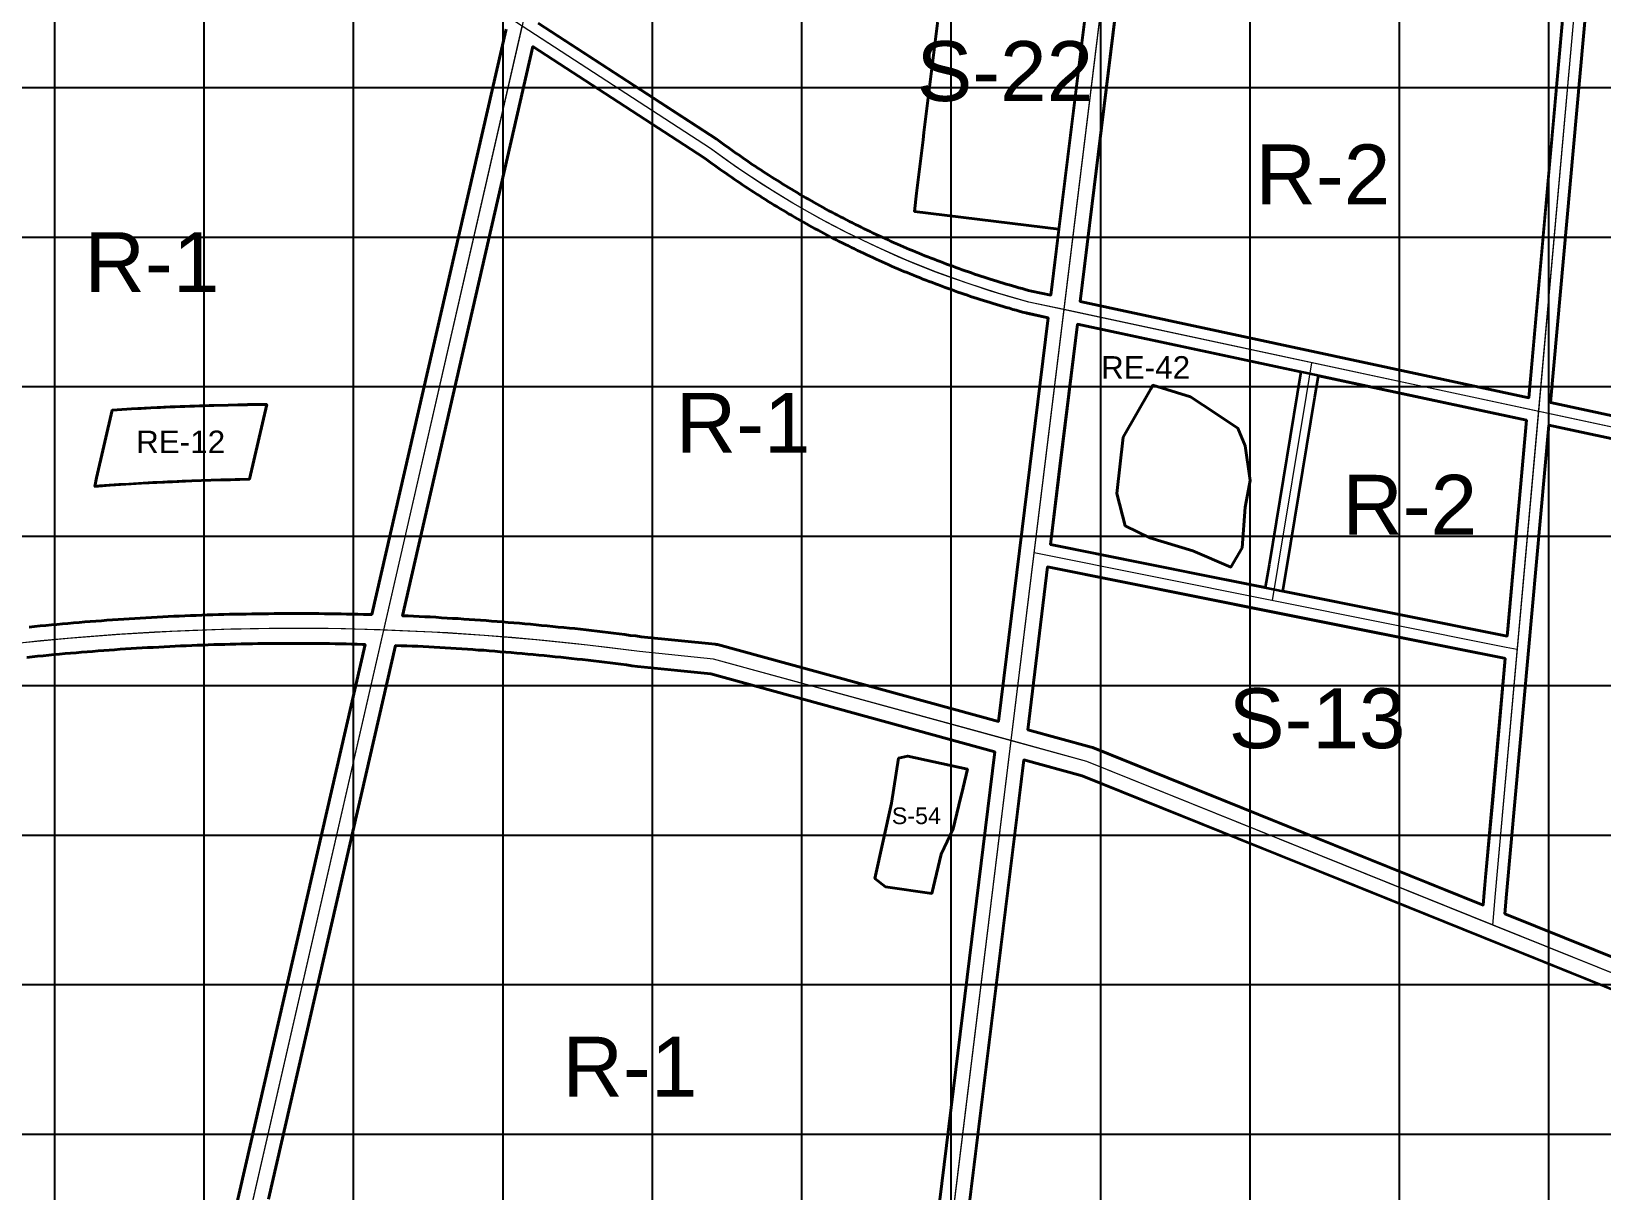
# Model space of a CAD drawing. Header units: millimetres. Extents: x 464536 to 476893, y 870501 to 881610.
# Drawn here: x 467784 to 468835, y 879362 to 880138 of the extents above; entities that cross this region are included whole.
import ezdxf
from ezdxf.enums import TextEntityAlignment as Align

# ---------------------------------------------------------------- set-up
doc = ezdxf.new("R2010")
doc.units = ezdxf.units.MM
for name, color, linetype, lineweight in [('Center_1', 7, 'Continuous', 5), ('Land Use Code', 7, 'Continuous', 35), ('Mixed use', 30, 'Continuous', 35), ('Proposed Road Net work', 7, 'Continuous', 35), ('Recreational _ Environmental', 84, 'Continuous', 35), ('Residence', 50, 'Continuous', 35), ('Services', 170, 'Continuous', 35)]:
    doc.layers.add(name, color=color, linetype=linetype, lineweight=lineweight)
doc.layers.add('Grid1', color=7, linetype='Continuous')
doc.styles.add('Arial', font='arial.ttf')

msp = doc.modelspace()

# ---------------------------------------------------------------- linework, layer by layer
at = {"layer": 'Center_1'}
for points in [[(467878.7, 878637.3), (467878.1, 878640.9), (467874.3, 878668.4), (467870.9, 878695.9), (467867.9, 878723.5), (467865.5, 878751.6), (467863.5, 878779.7), (467862, 878807.9), (467860.8, 878843), (467860.4, 878878.2), (467860.8, 878913.3), (467861.9, 878948.4), (467863.8, 878983.4), (467866.5, 879018.5), (467870, 879053.4), (467874.2, 879088.3), (467879.2, 879123), (468123.2, 880186.3), (468299.5, 880971.3), (468382.5, 881287.1), (468396.6, 881340.5)], [(468151.4, 877312.7), (468278, 878344), (468282.1, 878377), (468282.2, 878378.2), (468587.1, 880859.8), (468634.7, 881247.7), (468643.1, 881315.6)], [(468762.3, 879539.8), (468764.2, 879561), (468916.1, 881256.3), (468917.7, 881287.9)], [(469346.1, 879762.3), (469041.1, 879829.9), (468995.4, 879840), (468451.9, 879956.6), (468431.1, 879962.5), (468410.5, 879969.2), (468390.1, 879976.5), (468370.1, 879984.5), (468350.3, 879993.3), (468330.8, 880002.7), (468311.6, 880012.7), (468292.8, 880023.4), (468274.4, 880034.8), (468256.4, 880046.7), (468238.8, 880059.3), (467665.7, 880431.5), (467125.5, 880838.9), (466645, 881201.3)], [(468641, 879916), (468637.4, 879894), (468618.6, 879779.9), (468614.8, 879757)], [(468778.8, 879724.1), (468771.4, 879725.6), (468455.5, 879788.9)], [(469303.6, 879396.2), (469000, 879455.2), (468867.4, 879497.5), (468490.8, 879649.2), (468240.9, 879717.8), (468191.2, 879722.8), (468156.6, 879727.1), (468122, 879730.7), (468087.3, 879733.6), (468052.5, 879735.8), (468017.7, 879737.3), (467982.9, 879738.1), (467948, 879738.2), (467913.2, 879737.6), (467878.4, 879736.3), (467843.6, 879734.3), (467808.9, 879731.6), (467774.2, 879728.2)]]:
    msp.add_lwpolyline(points, dxfattribs=at)
for points in [[(468475.5, 879951.5, 0), (468518.6, 880302.1, 0)], [(468793.1, 879883.4, 0), (468822.9, 880216.1, 0)], [(468020.1, 879737.2, 0), (468112.8, 880141.1, 0)], [(468475.5, 879951.5, 0), (468451.9, 879956.6, 0), (468439.1, 879960.1, 0), (468426.5, 879963.9, 0), (468413.9, 879968, 0), (468401.4, 879972.3, 0), (468389, 879976.9, 0), (468376.7, 879981.8, 0), (468364.5, 879986.9, 0), (468352.4, 879992.3, 0), (468340.5, 879997.9, 0), (468328.6, 880003.7, 0), (468316.9, 880009.8, 0), (468305.3, 880016.2, 0), (468293.9, 880022.8, 0), (468282.5, 880029.6, 0), (468271.4, 880036.7, 0), (468260.4, 880044, 0), (468249.5, 880051.5, 0), (468238.8, 880059.3, 0), (468112.8, 880141.1, 0)], [(468440.1, 879663.2, 0), (468475.5, 879951.5, 0)], [(468793.1, 879883.4, 0), (468475.5, 879951.5, 0)], [(468762.3, 879539.8, 0), (468764.2, 879561, 0), (468793.1, 879883.4, 0)], [(469043.4, 879829.4, 0), (469041.1, 879829.9, 0), (468995.4, 879840, 0), (468793.1, 879883.4, 0)], [(468020.1, 879737.2, 0), (467994.6, 879737.9, 0), (467969, 879738.2, 0), (467943.4, 879738.2, 0), (467917.9, 879737.7, 0), (467892.3, 879736.9, 0), (467866.8, 879735.7, 0), (467841.3, 879734.1, 0), (467815.8, 879732.2, 0), (467790.4, 879729.9, 0), (467765, 879727.1, 0), (467739.6, 879724.1, 0), (467706.6, 879724.4, 0), (467673.6, 879725.2, 0), (467640.7, 879726.3, 0), (467624, 879727.1, 0), (467607.3, 879728.2, 0), (467590.7, 879729.8, 0), (467574.1, 879731.7, 0), (467557.6, 879734, 0), (467541.1, 879736.7, 0), (467524.7, 879739.8, 0), (467508.3, 879743.2, 0)], [(467932, 879353.2, 0), (468020.1, 879737.2, 0)], [(468440.1, 879663.2, 0), (468240.9, 879717.8, 0), (468191.2, 879722.8, 0), (468169.9, 879725.5, 0), (468148.6, 879728, 0), (468127.2, 879730.2, 0), (468105.8, 879732.1, 0), (468084.4, 879733.8, 0), (468063, 879735.2, 0), (468041.6, 879736.3, 0), (468020.1, 879737.2, 0)], [(468371.3, 879103.5, 0), (468440.1, 879663.2, 0)], [(468762.3, 879539.8, 0), (468490.8, 879649.2, 0), (468440.1, 879663.2, 0)], [(468999.4, 879455.4, 0), (468867.4, 879497.5, 0), (468762.3, 879539.8, 0)]]:
    msp.add_polyline3d(points, dxfattribs=at)
at = {"layer": 'Grid1'}
for p, q in [((467800, 870600), (467800, 881600)), ((467900, 870600), (467900, 881600)), ((468000, 870600), (468000, 881600)), ((468100, 870600), (468100, 881600)), ((468200, 870600), (468200, 881600)), ((468300, 870600), (468300, 881600)), ((468400, 870600), (468400, 881600)), ((468500, 870600), (468500, 881600)), ((468600, 870600), (468600, 881600)), ((468700, 870600), (468700, 881600)), ((468700, 870600), (468700, 881600)), ((468800, 870600), (468800, 881600)), ((464700, 880100), (472600, 880100)), ((464700, 880000), (472600, 880000)), ((464700, 879900), (472600, 879900)), ((464700, 879800), (472600, 879800)), ((464700, 879700), (472600, 879700)), ((464700, 879600), (472600, 879600)), ((464700, 879500), (472600, 879500)), ((464700, 879400), (472600, 879400))]:
    msp.add_line(p, q, dxfattribs=at)
at = {"layer": 'Mixed use'}
msp.add_lwpolyline([(468772.5, 879737.6), (468772.1, 879733.1), (468621.9, 879763.2), (468624.5, 879778.9), (468643.3, 879893), (468645.7, 879907.3), (468785, 879877.5)], close=True, dxfattribs=at)
msp.add_lwpolyline([(468397.5, 879234.2), (468444.3, 879615.4), (468448.6, 879650.4), (468487.6, 879639.7), (468565.8, 879608.3), (468670.2, 879566.2), (468863.7, 879488.2), (468864, 879488.1), (468864.4, 879487.9), (468904.2, 879475.2), (468914.5, 879472), (468905.6, 879404), (468901, 879369.2), (468898.7, 879351.6)], dxfattribs=at)
for points in [[(468533.3, 880289.4, 0), (468814.8, 880210.5, 0), (468807.2, 880125.4, 0), (468798.6, 880028.7, 0), (468786.4, 879892.5, 0), (468486.2, 879956.9, 0), (468506.4, 880120.9, 0), (468520.9, 880238.7, 0), (468527.3, 880291.3, 0), (468527.4, 880291.2, 0), (468528.9, 880290.8, 0), (468530.4, 880290.3, 0), (468531.8, 880289.9, 0), (468533.3, 880289.4, 0), (468533.3, 880289.4, 0)], [(469050.1, 880129.4, 0), (469015.1, 879843.3, 0), (469005.1, 879845.5, 0), (468997, 879847.3, 0), (468801.1, 879889.3, 0), (468829.5, 880206.4, 0), (469002.1, 880158, 0), (469005.7, 880157, 0), (469009.2, 880156, 0), (469010.6, 880155.7, 0), (469010.6, 880155.7, 0), (469051.9, 880144.1, 0), (469051.3, 880138.7, 0)], [(468978.3, 879540.1, 0), (468976, 879520.2, 0), (468922.1, 879529.2, 0), (468917.2, 879492.1, 0), (468911.7, 879493.9, 0), (468870.8, 879506.9, 0), (468770.5, 879547.3, 0), (468771.6, 879560.4, 0), (468786.3, 879723.5, 0), (468799.8, 879874.3, 0), (468993.8, 879832.7, 0), (469003.3, 879830.6, 0), (469013.3, 879828.4, 0), (468986.2, 879607.2, 0), (468981.4, 879566.3, 0)]]:
    msp.add_polyline3d(points, close=True, dxfattribs=at)
at = {"layer": 'Proposed Road Net work'}
for points in [[(468123.5, 880143.1, 0), (468243.1, 880065.5, 0), (468245, 880064, 0), (468246.8, 880062.7, 0), (468248.6, 880061.4, 0), (468250.4, 880060.1, 0), (468252.2, 880058.8, 0), (468254, 880057.5, 0), (468255.8, 880056.2, 0), (468257.7, 880055, 0), (468259.5, 880053.7, 0), (468261.3, 880052.4, 0), (468263.1, 880051.2, 0), (468265, 880049.9, 0), (468266.8, 880048.7, 0), (468268.7, 880047.5, 0), (468270.5, 880046.2, 0), (468272.4, 880045, 0), (468274.2, 880043.8, 0), (468276.1, 880042.6, 0), (468277.9, 880041.4, 0), (468279.8, 880040.2, 0), (468281.7, 880039, 0), (468283.6, 880037.8, 0), (468285.4, 880036.7, 0), (468287.3, 880035.5, 0), (468289.2, 880034.3, 0), (468291.1, 880033.2, 0), (468293, 880032, 0), (468294.9, 880030.9, 0), (468296.8, 880029.8, 0), (468298.7, 880028.6, 0), (468300.6, 880027.5, 0), (468302.6, 880026.4, 0), (468304.5, 880025.3, 0), (468306.4, 880024.2, 0), (468308.3, 880023.1, 0), (468310.3, 880022, 0), (468312.2, 880020.9, 0), (468314.2, 880019.9, 0), (468316.1, 880018.8, 0), (468318.1, 880017.7, 0), (468320, 880016.7, 0), (468322, 880015.7, 0), (468323.9, 880014.6, 0), (468325.9, 880013.6, 0), (468327.9, 880012.6, 0), (468329.8, 880011.5, 0), (468331.8, 880010.5, 0), (468333.8, 880009.5, 0), (468335.8, 880008.5, 0), (468337.8, 880007.6, 0), (468339.7, 880006.6, 0), (468341.7, 880005.6, 0), (468343.7, 880004.6, 0), (468345.7, 880003.7, 0), (468347.7, 880002.7, 0), (468349.7, 880001.8, 0), (468351.8, 880000.8, 0), (468353.8, 879999.9, 0), (468355.8, 879999, 0), (468357.8, 879998.1, 0), (468359.8, 879997.2, 0), (468361.8, 879996.2, 0), (468363.9, 879995.4, 0), (468365.9, 879994.5, 0), (468367.9, 879993.6, 0), (468370, 879992.7, 0), (468372, 879991.8, 0), (468374.1, 879991, 0), (468376.1, 879990.1, 0), (468378.2, 879989.3, 0), (468380.2, 879988.5, 0), (468382.3, 879987.6, 0), (468384.3, 879986.8, 0), (468386.4, 879986, 0), (468388.5, 879985.2, 0), (468390.5, 879984.4, 0), (468392.6, 879983.6, 0), (468394.7, 879982.8, 0), (468396.8, 879982, 0), (468398.8, 879981.2, 0), (468400.9, 879980.5, 0), (468403, 879979.7, 0), (468405.1, 879979, 0), (468407.2, 879978.2, 0), (468409.3, 879977.5, 0), (468411.4, 879976.8, 0), (468413.5, 879976.1, 0), (468415.6, 879975.3, 0), (468417.7, 879974.6, 0), (468419.8, 879973.9, 0), (468421.9, 879973.3, 0), (468424, 879972.6, 0), (468426.1, 879971.9, 0), (468428.2, 879971.2, 0), (468430.4, 879970.6, 0), (468432.5, 879969.9, 0), (468434.6, 879969.3, 0), (468436.7, 879968.6, 0), (468438.8, 879968, 0), (468441, 879967.4, 0), (468443.1, 879966.8, 0), (468445.2, 879966.2, 0), (468447.4, 879965.6, 0), (468449.5, 879965, 0), (468451.7, 879964.4, 0), (468453.6, 879963.9, 0), (468466.6, 879961.1, 0), (468508, 880298.1, 0)], [(468123.5, 880143.1, 0), (468243.1, 880065.5, 0), (468245, 880064, 0), (468246.8, 880062.7, 0), (468248.6, 880061.4, 0), (468250.4, 880060.1, 0), (468252.2, 880058.8, 0), (468254, 880057.5, 0), (468255.8, 880056.2, 0), (468257.7, 880055, 0), (468259.5, 880053.7, 0), (468261.3, 880052.4, 0), (468263.1, 880051.2, 0), (468265, 880049.9, 0), (468266.8, 880048.7, 0), (468268.7, 880047.5, 0), (468270.5, 880046.2, 0), (468272.4, 880045, 0), (468274.2, 880043.8, 0), (468276.1, 880042.6, 0), (468277.9, 880041.4, 0), (468279.8, 880040.2, 0), (468281.7, 880039, 0), (468283.6, 880037.8, 0), (468285.4, 880036.7, 0), (468287.3, 880035.5, 0), (468289.2, 880034.3, 0), (468291.1, 880033.2, 0), (468293, 880032, 0), (468294.9, 880030.9, 0), (468296.8, 880029.8, 0), (468298.7, 880028.6, 0), (468300.6, 880027.5, 0), (468302.6, 880026.4, 0), (468304.5, 880025.3, 0), (468306.4, 880024.2, 0), (468308.3, 880023.1, 0), (468310.3, 880022, 0), (468312.2, 880020.9, 0), (468314.2, 880019.9, 0), (468316.1, 880018.8, 0), (468318.1, 880017.7, 0), (468320, 880016.7, 0), (468322, 880015.7, 0), (468323.9, 880014.6, 0), (468325.9, 880013.6, 0), (468327.9, 880012.6, 0), (468329.8, 880011.5, 0), (468331.8, 880010.5, 0), (468333.8, 880009.5, 0), (468335.8, 880008.5, 0), (468337.8, 880007.6, 0), (468339.7, 880006.6, 0), (468341.7, 880005.6, 0), (468343.7, 880004.6, 0), (468345.7, 880003.7, 0), (468347.7, 880002.7, 0), (468349.7, 880001.8, 0), (468351.8, 880000.8, 0), (468353.8, 879999.9, 0), (468355.8, 879999, 0), (468357.8, 879998.1, 0), (468359.8, 879997.2, 0), (468361.8, 879996.2, 0), (468363.9, 879995.4, 0), (468365.9, 879994.5, 0), (468367.9, 879993.6, 0), (468370, 879992.7, 0), (468372, 879991.8, 0), (468374.1, 879991, 0), (468376.1, 879990.1, 0), (468378.2, 879989.3, 0), (468380.2, 879988.5, 0), (468382.3, 879987.6, 0), (468384.3, 879986.8, 0), (468386.4, 879986, 0), (468388.5, 879985.2, 0), (468390.5, 879984.4, 0), (468392.6, 879983.6, 0), (468394.7, 879982.8, 0), (468396.8, 879982, 0), (468398.8, 879981.2, 0), (468400.9, 879980.5, 0), (468403, 879979.7, 0), (468405.1, 879979, 0), (468407.2, 879978.2, 0), (468409.3, 879977.5, 0), (468411.4, 879976.8, 0), (468413.5, 879976.1, 0), (468415.6, 879975.3, 0), (468417.7, 879974.6, 0), (468419.8, 879973.9, 0), (468421.9, 879973.3, 0), (468424, 879972.6, 0), (468426.1, 879971.9, 0), (468428.2, 879971.2, 0), (468430.4, 879970.6, 0), (468432.5, 879969.9, 0), (468434.6, 879969.3, 0), (468436.7, 879968.6, 0), (468438.8, 879968, 0), (468441, 879967.4, 0), (468443.1, 879966.8, 0), (468445.2, 879966.2, 0), (468447.4, 879965.6, 0), (468449.5, 879965, 0), (468451.7, 879964.4, 0), (468453.6, 879963.9, 0), (468466.6, 879961.1, 0), (468508, 880298.1, 0)], [(467782.8, 879739.1, 0), (467786.5, 879739.5, 0), (467790.2, 879739.9, 0), (467794, 879740.2, 0), (467797.7, 879740.6, 0), (467801.4, 879740.9, 0), (467805.1, 879741.3, 0), (467808.8, 879741.6, 0), (467812.6, 879741.9, 0), (467816.3, 879742.3, 0), (467820, 879742.6, 0), (467823.7, 879742.9, 0), (467827.4, 879743.1, 0), (467831.2, 879743.4, 0), (467834.9, 879743.7, 0), (467838.6, 879744, 0), (467842.3, 879744.2, 0), (467846.1, 879744.5, 0), (467849.8, 879744.7, 0), (467853.5, 879744.9, 0), (467857.2, 879745.2, 0), (467861, 879745.4, 0), (467864.7, 879745.6, 0), (467868.4, 879745.8, 0), (467872.2, 879746, 0), (467875.9, 879746.2, 0), (467879.6, 879746.4, 0), (467883.3, 879746.5, 0), (467887.1, 879746.7, 0), (467890.8, 879746.8, 0), (467894.5, 879747, 0), (467898.3, 879747.1, 0), (467902, 879747.3, 0), (467905.7, 879747.4, 0), (467909.5, 879747.5, 0), (467913.2, 879747.6, 0), (467916.9, 879747.7, 0), (467920.7, 879747.8, 0), (467924.4, 879747.9, 0), (467928.1, 879747.9, 0), (467931.9, 879748, 0), (467935.6, 879748.1, 0), (467939.3, 879748.1, 0), (467943.1, 879748.1, 0), (467946.8, 879748.2, 0), (467950.5, 879748.2, 0), (467954.3, 879748.2, 0), (467958, 879748.2, 0), (467961.7, 879748.2, 0), (467965.5, 879748.2, 0), (467969.2, 879748.2, 0), (467972.9, 879748.2, 0), (467976.7, 879748.2, 0), (467980.4, 879748.1, 0), (467984.1, 879748.1, 0), (467987.9, 879748, 0), (467991.6, 879748, 0), (467995.3, 879747.9, 0), (467999.1, 879747.8, 0), (468002.8, 879747.7, 0), (468006.5, 879747.6, 0), (468010.3, 879747.5, 0), (468012.2, 879747.5, 0), (468102.1, 880139.1, 0)], [(467782.8, 879739.1, 0), (467786.5, 879739.5, 0), (467790.2, 879739.9, 0), (467794, 879740.2, 0), (467797.7, 879740.6, 0), (467801.4, 879740.9, 0), (467805.1, 879741.3, 0), (467808.8, 879741.6, 0), (467812.6, 879741.9, 0), (467816.3, 879742.3, 0), (467820, 879742.6, 0), (467823.7, 879742.9, 0), (467827.4, 879743.1, 0), (467831.2, 879743.4, 0), (467834.9, 879743.7, 0), (467838.6, 879744, 0), (467842.3, 879744.2, 0), (467846.1, 879744.5, 0), (467849.8, 879744.7, 0), (467853.5, 879744.9, 0), (467857.2, 879745.2, 0), (467861, 879745.4, 0), (467864.7, 879745.6, 0), (467868.4, 879745.8, 0), (467872.2, 879746, 0), (467875.9, 879746.2, 0), (467879.6, 879746.4, 0), (467883.3, 879746.5, 0), (467887.1, 879746.7, 0), (467890.8, 879746.8, 0), (467894.5, 879747, 0), (467898.3, 879747.1, 0), (467902, 879747.3, 0), (467905.7, 879747.4, 0), (467909.5, 879747.5, 0), (467913.2, 879747.6, 0), (467916.9, 879747.7, 0), (467920.7, 879747.8, 0), (467924.4, 879747.9, 0), (467928.1, 879747.9, 0), (467931.9, 879748, 0), (467935.6, 879748.1, 0), (467939.3, 879748.1, 0), (467943.1, 879748.1, 0), (467946.8, 879748.2, 0), (467950.5, 879748.2, 0), (467954.3, 879748.2, 0), (467958, 879748.2, 0), (467961.7, 879748.2, 0), (467965.5, 879748.2, 0), (467969.2, 879748.2, 0), (467972.9, 879748.2, 0), (467976.7, 879748.2, 0), (467980.4, 879748.1, 0), (467984.1, 879748.1, 0), (467987.9, 879748, 0), (467991.6, 879748, 0), (467995.3, 879747.9, 0), (467999.1, 879747.8, 0), (468002.8, 879747.7, 0), (468006.5, 879747.6, 0), (468010.3, 879747.5, 0), (468012.2, 879747.5, 0), (468102.1, 880139.1, 0)], [(467869.4, 879125.3, 0), (468007.6, 879727.6, 0), (468006, 879727.6, 0), (468002.3, 879727.7, 0), (467998.6, 879727.8, 0), (467994.9, 879727.9, 0), (467991.2, 879728, 0), (467987.6, 879728, 0), (467983.9, 879728.1, 0), (467980.2, 879728.1, 0), (467976.5, 879728.2, 0), (467972.8, 879728.2, 0), (467969.1, 879728.2, 0), (467965.4, 879728.2, 0), (467961.7, 879728.2, 0), (467958, 879728.2, 0), (467954.3, 879728.2, 0), (467950.6, 879728.2, 0), (467947, 879728.2, 0), (467943.3, 879728.1, 0), (467939.6, 879728.1, 0), (467935.9, 879728.1, 0), (467932.2, 879728, 0), (467928.5, 879727.9, 0), (467924.8, 879727.9, 0), (467921.1, 879727.8, 0), (467917.4, 879727.7, 0), (467913.7, 879727.6, 0), (467910.1, 879727.5, 0), (467906.4, 879727.4, 0), (467902.7, 879727.3, 0), (467899, 879727.1, 0), (467895.3, 879727, 0), (467891.6, 879726.9, 0), (467887.9, 879726.7, 0), (467884.2, 879726.5, 0), (467880.5, 879726.4, 0), (467876.9, 879726.2, 0), (467873.2, 879726, 0), (467869.5, 879725.8, 0), (467865.8, 879725.6, 0), (467862.1, 879725.4, 0), (467858.4, 879725.2, 0), (467854.7, 879725, 0), (467851.1, 879724.8, 0), (467847.4, 879724.5, 0), (467843.7, 879724.3, 0), (467840, 879724, 0), (467836.3, 879723.8, 0), (467832.7, 879723.5, 0), (467829, 879723.2, 0), (467825.3, 879722.9, 0), (467821.6, 879722.6, 0), (467817.9, 879722.3, 0), (467814.3, 879722, 0), (467810.6, 879721.7, 0), (467806.9, 879721.4, 0), (467803.2, 879721, 0), (467799.6, 879720.7, 0), (467795.9, 879720.3, 0), (467792.2, 879720, 0), (467788.5, 879719.6, 0), (467784.9, 879719.2, 0), (467781.2, 879718.9, 0)], [(467869.4, 879125.3, 0), (468007.6, 879727.6, 0), (468006, 879727.6, 0), (468002.3, 879727.7, 0), (467998.6, 879727.8, 0), (467994.9, 879727.9, 0), (467991.2, 879728, 0), (467987.6, 879728, 0), (467983.9, 879728.1, 0), (467980.2, 879728.1, 0), (467976.5, 879728.2, 0), (467972.8, 879728.2, 0), (467969.1, 879728.2, 0), (467965.4, 879728.2, 0), (467961.7, 879728.2, 0), (467958, 879728.2, 0), (467954.3, 879728.2, 0), (467950.6, 879728.2, 0), (467947, 879728.2, 0), (467943.3, 879728.1, 0), (467939.6, 879728.1, 0), (467935.9, 879728.1, 0), (467932.2, 879728, 0), (467928.5, 879727.9, 0), (467924.8, 879727.9, 0), (467921.1, 879727.8, 0), (467917.4, 879727.7, 0), (467913.7, 879727.6, 0), (467910.1, 879727.5, 0), (467906.4, 879727.4, 0), (467902.7, 879727.3, 0), (467899, 879727.1, 0), (467895.3, 879727, 0), (467891.6, 879726.9, 0), (467887.9, 879726.7, 0), (467884.2, 879726.5, 0), (467880.5, 879726.4, 0), (467876.9, 879726.2, 0), (467873.2, 879726, 0), (467869.5, 879725.8, 0), (467865.8, 879725.6, 0), (467862.1, 879725.4, 0), (467858.4, 879725.2, 0), (467854.7, 879725, 0), (467851.1, 879724.8, 0), (467847.4, 879724.5, 0), (467843.7, 879724.3, 0), (467840, 879724, 0), (467836.3, 879723.8, 0), (467832.7, 879723.5, 0), (467829, 879723.2, 0), (467825.3, 879722.9, 0), (467821.6, 879722.6, 0), (467817.9, 879722.3, 0), (467814.3, 879722, 0), (467810.6, 879721.7, 0), (467806.9, 879721.4, 0), (467803.2, 879721, 0), (467799.6, 879720.7, 0), (467795.9, 879720.3, 0), (467792.2, 879720, 0), (467788.5, 879719.6, 0), (467784.9, 879719.2, 0), (467781.2, 879718.9, 0)], [(468362.8, 879116.2, 0), (468429.1, 879655.8, 0), (468239.1, 879707.9, 0), (468190, 879712.8, 0), (468186.2, 879713.3, 0), (468182.6, 879713.8, 0), (468178.9, 879714.3, 0), (468175.2, 879714.7, 0), (468171.6, 879715.2, 0), (468167.9, 879715.7, 0), (468164.2, 879716.1, 0), (468160.6, 879716.5, 0), (468156.9, 879717, 0), (468153.2, 879717.4, 0), (468149.6, 879717.8, 0), (468145.9, 879718.2, 0), (468142.2, 879718.6, 0), (468138.6, 879719, 0), (468134.9, 879719.3, 0), (468131.2, 879719.7, 0), (468127.5, 879720.1, 0), (468123.9, 879720.4, 0), (468120.2, 879720.8, 0), (468116.5, 879721.1, 0), (468112.8, 879721.5, 0), (468109.2, 879721.8, 0), (468105.5, 879722.1, 0), (468101.8, 879722.4, 0), (468098.1, 879722.7, 0), (468094.5, 879723, 0), (468090.8, 879723.3, 0), (468087.1, 879723.6, 0), (468083.4, 879723.8, 0), (468079.7, 879724.1, 0), (468076.1, 879724.3, 0), (468072.4, 879724.6, 0), (468068.7, 879724.8, 0), (468065, 879725, 0), (468061.3, 879725.3, 0), (468057.6, 879725.5, 0), (468053.9, 879725.7, 0), (468050.3, 879725.9, 0), (468046.6, 879726.1, 0), (468042.9, 879726.3, 0), (468039.2, 879726.4, 0), (468035.5, 879726.6, 0), (468031.8, 879726.7, 0), (468028.1, 879726.9, 0), (467943, 879356.5, 0)], [(468362.8, 879116.2, 0), (468429.1, 879655.8, 0), (468239.1, 879707.9, 0), (468190, 879712.8, 0), (468186.2, 879713.3, 0), (468182.6, 879713.8, 0), (468178.9, 879714.3, 0), (468175.2, 879714.7, 0), (468171.6, 879715.2, 0), (468167.9, 879715.7, 0), (468164.2, 879716.1, 0), (468160.6, 879716.5, 0), (468156.9, 879717, 0), (468153.2, 879717.4, 0), (468149.6, 879717.8, 0), (468145.9, 879718.2, 0), (468142.2, 879718.6, 0), (468138.6, 879719, 0), (468134.9, 879719.3, 0), (468131.2, 879719.7, 0), (468127.5, 879720.1, 0), (468123.9, 879720.4, 0), (468120.2, 879720.8, 0), (468116.5, 879721.1, 0), (468112.8, 879721.5, 0), (468109.2, 879721.8, 0), (468105.5, 879722.1, 0), (468101.8, 879722.4, 0), (468098.1, 879722.7, 0), (468094.5, 879723, 0), (468090.8, 879723.3, 0), (468087.1, 879723.6, 0), (468083.4, 879723.8, 0), (468079.7, 879724.1, 0), (468076.1, 879724.3, 0), (468072.4, 879724.6, 0), (468068.7, 879724.8, 0), (468065, 879725, 0), (468061.3, 879725.3, 0), (468057.6, 879725.5, 0), (468053.9, 879725.7, 0), (468050.3, 879725.9, 0), (468046.6, 879726.1, 0), (468042.9, 879726.3, 0), (468039.2, 879726.4, 0), (468035.5, 879726.6, 0), (468031.8, 879726.7, 0), (468028.1, 879726.9, 0), (467943, 879356.5, 0)], [(468933, 879020.7, 0), (468983.6, 879450, 0), (468864.4, 879487.9, 0), (468863.8, 879488.1, 0), (468487.6, 879639.7, 0), (468448.6, 879650.4, 0), (468382.3, 879111, 0)], [(468933, 879020.7, 0), (468983.6, 879450, 0), (468864.4, 879487.9, 0), (468863.8, 879488.1, 0), (468487.6, 879639.7, 0), (468448.6, 879650.4, 0), (468382.3, 879111, 0)]]:
    msp.add_polyline3d(points, dxfattribs=at)
for points in [[(468528.9, 880290.8, 0), (468527.3, 880291.2, 0), (468486.2, 879956.9, 0), (468786.4, 879892.5, 0), (468814.8, 880210.5, 0), (468533.3, 880289.4, 0), (468531.8, 880289.9, 0), (468530.4, 880290.3, 0)], [(468528.9, 880290.8, 0), (468527.3, 880291.2, 0), (468486.2, 879956.9, 0), (468786.4, 879892.5, 0), (468814.8, 880210.5, 0), (468533.3, 880289.4, 0), (468531.8, 880289.9, 0), (468530.4, 880290.3, 0)], [(468829.5, 880206.4, 0), (468801.1, 879889.3, 0), (468997, 879847.3, 0), (469029.6, 879840.1, 0), (469065.1, 880141.4, 0), (469062.9, 880142, 0), (469059.4, 880142.9, 0), (469055.8, 880143.8, 0), (469052.2, 880144.6, 0), (469048.6, 880145.6, 0), (469045, 880146.5, 0), (469041.4, 880147.4, 0), (469037.8, 880148.3, 0), (469034.2, 880149.3, 0), (469030.7, 880150.2, 0), (469027.1, 880151.2, 0), (469023.5, 880152.1, 0), (469019.9, 880153.1, 0), (469016.4, 880154.1, 0), (469012.8, 880155, 0), (469009.2, 880156, 0), (469005.7, 880157, 0), (469002.1, 880158, 0)], [(468829.5, 880206.4, 0), (468801.1, 879889.3, 0), (468997, 879847.3, 0), (469029.6, 879840.1, 0), (469065.1, 880141.4, 0), (469062.9, 880142, 0), (469059.4, 880142.9, 0), (469055.8, 880143.8, 0), (469052.2, 880144.6, 0), (469048.6, 880145.6, 0), (469045, 880146.5, 0), (469041.4, 880147.4, 0), (469037.8, 880148.3, 0), (469034.2, 880149.3, 0), (469030.7, 880150.2, 0), (469027.1, 880151.2, 0), (469023.5, 880152.1, 0), (469019.9, 880153.1, 0), (469016.4, 880154.1, 0), (469012.8, 880155, 0), (469009.2, 880156, 0), (469005.7, 880157, 0), (469002.1, 880158, 0)], [(468192.4, 879732.7, 0), (468241.9, 879727.7, 0), (468242.7, 879727.6, 0), (468243.6, 879727.4, 0), (468431.6, 879675.9, 0), (468464.8, 879946.1, 0), (468450.1, 879949.3, 0), (468447.7, 879949.9, 0), (468445.5, 879950.5, 0), (468443.4, 879951.1, 0), (468441.2, 879951.7, 0), (468439, 879952.4, 0), (468436.8, 879953, 0), (468434.6, 879953.6, 0), (468432.4, 879954.3, 0), (468430.3, 879954.9, 0), (468428.1, 879955.6, 0), (468425.9, 879956.2, 0), (468423.8, 879956.9, 0), (468421.6, 879957.6, 0), (468419.4, 879958.3, 0), (468417.3, 879959, 0), (468415.1, 879959.7, 0), (468412.9, 879960.4, 0), (468410.8, 879961.1, 0), (468408.6, 879961.9, 0), (468406.5, 879962.6, 0), (468404.3, 879963.3, 0), (468402.2, 879964.1, 0), (468400.1, 879964.9, 0), (468397.9, 879965.6, 0), (468395.8, 879966.4, 0), (468393.7, 879967.2, 0), (468391.5, 879968, 0), (468389.4, 879968.8, 0), (468387.3, 879969.6, 0), (468385.2, 879970.4, 0), (468383, 879971.2, 0), (468380.9, 879972, 0), (468378.8, 879972.9, 0), (468376.7, 879973.7, 0), (468374.6, 879974.6, 0), (468372.5, 879975.4, 0), (468370.4, 879976.3, 0), (468368.3, 879977.1, 0), (468366.2, 879978, 0), (468364.1, 879978.9, 0), (468362, 879979.8, 0), (468359.9, 879980.7, 0), (468357.8, 879981.6, 0), (468355.8, 879982.5, 0), (468353.7, 879983.5, 0), (468351.6, 879984.4, 0), (468349.6, 879985.3, 0), (468347.5, 879986.3, 0), (468345.4, 879987.2, 0), (468343.4, 879988.2, 0), (468341.3, 879989.2, 0), (468339.3, 879990.1, 0), (468337.2, 879991.1, 0), (468335.2, 879992.1, 0), (468333.1, 879993.1, 0), (468331.1, 879994.1, 0), (468329.1, 879995.1, 0), (468327, 879996.1, 0), (468325, 879997.2, 0), (468323, 879998.2, 0), (468321, 879999.2, 0), (468318.9, 880000.3, 0), (468316.9, 880001.3, 0), (468314.9, 880002.4, 0), (468312.9, 880003.5, 0), (468310.9, 880004.6, 0), (468308.9, 880005.6, 0), (468306.9, 880006.7, 0), (468304.9, 880007.8, 0), (468303, 880008.9, 0), (468301, 880010, 0), (468299, 880011.2, 0), (468297, 880012.3, 0), (468295.1, 880013.4, 0), (468293.1, 880014.6, 0), (468291.1, 880015.7, 0), (468289.2, 880016.9, 0), (468287.2, 880018, 0), (468285.3, 880019.2, 0), (468283.3, 880020.4, 0), (468281.4, 880021.5, 0), (468279.5, 880022.7, 0), (468277.5, 880023.9, 0), (468275.6, 880025.1, 0), (468273.7, 880026.3, 0), (468271.8, 880027.6, 0), (468269.8, 880028.8, 0), (468267.9, 880030, 0), (468266, 880031.2, 0), (468264.1, 880032.5, 0), (468262.2, 880033.7, 0), (468260.3, 880035, 0), (468258.5, 880036.3, 0), (468256.6, 880037.5, 0), (468254.7, 880038.8, 0), (468252.8, 880040.1, 0), (468250.9, 880041.4, 0), (468249.1, 880042.7, 0), (468247.2, 880044, 0), (468245.4, 880045.3, 0), (468243.5, 880046.6, 0), (468241.7, 880047.9, 0), (468239.8, 880049.2, 0), (468238, 880050.6, 0), (468236.2, 880051.9, 0), (468234.5, 880053.1, 0), (468120, 880127.5, 0), (468032.6, 879746.7, 0), (468036.4, 879746.6, 0), (468040.1, 879746.4, 0), (468043.8, 879746.2, 0), (468047.6, 879746, 0), (468051.3, 879745.9, 0), (468055, 879745.7, 0), (468058.8, 879745.4, 0), (468062.5, 879745.2, 0), (468066.2, 879745, 0), (468069.9, 879744.8, 0), (468073.7, 879744.5, 0), (468077.4, 879744.3, 0), (468081.1, 879744, 0), (468084.8, 879743.8, 0), (468088.6, 879743.5, 0), (468092.3, 879743.2, 0), (468096, 879742.9, 0), (468099.7, 879742.6, 0), (468103.5, 879742.3, 0), (468107.2, 879742, 0), (468110.9, 879741.7, 0), (468114.6, 879741.4, 0), (468118.3, 879741, 0), (468122.1, 879740.7, 0), (468125.8, 879740.3, 0), (468129.5, 879740, 0), (468133.2, 879739.6, 0), (468136.9, 879739.2, 0), (468140.6, 879738.9, 0), (468144.4, 879738.5, 0), (468148.1, 879738.1, 0), (468151.8, 879737.7, 0), (468155.5, 879737.3, 0), (468159.2, 879736.8, 0), (468162.9, 879736.4, 0), (468166.6, 879736, 0), (468170.3, 879735.5, 0), (468174, 879735.1, 0), (468177.7, 879734.6, 0), (468181.4, 879734.1, 0), (468185.1, 879733.6, 0), (468188.8, 879733.2, 0)], [(468192.4, 879732.7, 0), (468241.9, 879727.7, 0), (468242.7, 879727.6, 0), (468243.6, 879727.4, 0), (468431.6, 879675.9, 0), (468464.8, 879946.1, 0), (468450.1, 879949.3, 0), (468447.7, 879949.9, 0), (468445.5, 879950.5, 0), (468443.4, 879951.1, 0), (468441.2, 879951.7, 0), (468439, 879952.4, 0), (468436.8, 879953, 0), (468434.6, 879953.6, 0), (468432.4, 879954.3, 0), (468430.3, 879954.9, 0), (468428.1, 879955.6, 0), (468425.9, 879956.2, 0), (468423.8, 879956.9, 0), (468421.6, 879957.6, 0), (468419.4, 879958.3, 0), (468417.3, 879959, 0), (468415.1, 879959.7, 0), (468412.9, 879960.4, 0), (468410.8, 879961.1, 0), (468408.6, 879961.9, 0), (468406.5, 879962.6, 0), (468404.3, 879963.3, 0), (468402.2, 879964.1, 0), (468400.1, 879964.9, 0), (468397.9, 879965.6, 0), (468395.8, 879966.4, 0), (468393.7, 879967.2, 0), (468391.5, 879968, 0), (468389.4, 879968.8, 0), (468387.3, 879969.6, 0), (468385.2, 879970.4, 0), (468383, 879971.2, 0), (468380.9, 879972, 0), (468378.8, 879972.9, 0), (468376.7, 879973.7, 0), (468374.6, 879974.6, 0), (468372.5, 879975.4, 0), (468370.4, 879976.3, 0), (468368.3, 879977.1, 0), (468366.2, 879978, 0), (468364.1, 879978.9, 0), (468362, 879979.8, 0), (468359.9, 879980.7, 0), (468357.8, 879981.6, 0), (468355.8, 879982.5, 0), (468353.7, 879983.5, 0), (468351.6, 879984.4, 0), (468349.6, 879985.3, 0), (468347.5, 879986.3, 0), (468345.4, 879987.2, 0), (468343.4, 879988.2, 0), (468341.3, 879989.2, 0), (468339.3, 879990.1, 0), (468337.2, 879991.1, 0), (468335.2, 879992.1, 0), (468333.1, 879993.1, 0), (468331.1, 879994.1, 0), (468329.1, 879995.1, 0), (468327, 879996.1, 0), (468325, 879997.2, 0), (468323, 879998.2, 0), (468321, 879999.2, 0), (468318.9, 880000.3, 0), (468316.9, 880001.3, 0), (468314.9, 880002.4, 0), (468312.9, 880003.5, 0), (468310.9, 880004.6, 0), (468308.9, 880005.6, 0), (468306.9, 880006.7, 0), (468304.9, 880007.8, 0), (468303, 880008.9, 0), (468301, 880010, 0), (468299, 880011.2, 0), (468297, 880012.3, 0), (468295.1, 880013.4, 0), (468293.1, 880014.6, 0), (468291.1, 880015.7, 0), (468289.2, 880016.9, 0), (468287.2, 880018, 0), (468285.3, 880019.2, 0), (468283.3, 880020.4, 0), (468281.4, 880021.5, 0), (468279.5, 880022.7, 0), (468277.5, 880023.9, 0), (468275.6, 880025.1, 0), (468273.7, 880026.3, 0), (468271.8, 880027.6, 0), (468269.8, 880028.8, 0), (468267.9, 880030, 0), (468266, 880031.2, 0), (468264.1, 880032.5, 0), (468262.2, 880033.7, 0), (468260.3, 880035, 0), (468258.5, 880036.3, 0), (468256.6, 880037.5, 0), (468254.7, 880038.8, 0), (468252.8, 880040.1, 0), (468250.9, 880041.4, 0), (468249.1, 880042.7, 0), (468247.2, 880044, 0), (468245.4, 880045.3, 0), (468243.5, 880046.6, 0), (468241.7, 880047.9, 0), (468239.8, 880049.2, 0), (468238, 880050.6, 0), (468236.2, 880051.9, 0), (468234.5, 880053.1, 0), (468120, 880127.5, 0), (468032.6, 879746.7, 0), (468036.4, 879746.6, 0), (468040.1, 879746.4, 0), (468043.8, 879746.2, 0), (468047.6, 879746, 0), (468051.3, 879745.9, 0), (468055, 879745.7, 0), (468058.8, 879745.4, 0), (468062.5, 879745.2, 0), (468066.2, 879745, 0), (468069.9, 879744.8, 0), (468073.7, 879744.5, 0), (468077.4, 879744.3, 0), (468081.1, 879744, 0), (468084.8, 879743.8, 0), (468088.6, 879743.5, 0), (468092.3, 879743.2, 0), (468096, 879742.9, 0), (468099.7, 879742.6, 0), (468103.5, 879742.3, 0), (468107.2, 879742, 0), (468110.9, 879741.7, 0), (468114.6, 879741.4, 0), (468118.3, 879741, 0), (468122.1, 879740.7, 0), (468125.8, 879740.3, 0), (468129.5, 879740, 0), (468133.2, 879739.6, 0), (468136.9, 879739.2, 0), (468140.6, 879738.9, 0), (468144.4, 879738.5, 0), (468148.1, 879738.1, 0), (468151.8, 879737.7, 0), (468155.5, 879737.3, 0), (468159.2, 879736.8, 0), (468162.9, 879736.4, 0), (468166.6, 879736, 0), (468170.3, 879735.5, 0), (468174, 879735.1, 0), (468177.7, 879734.6, 0), (468181.4, 879734.1, 0), (468185.1, 879733.6, 0), (468188.8, 879733.2, 0)], [(468466.3, 879794.4, 0), (468772.1, 879733.1, 0), (468785, 879877.5, 0), (468484.4, 879941.9, 0)], [(468466.3, 879794.4, 0), (468772.1, 879733.1, 0), (468785, 879877.5, 0), (468484.4, 879941.9, 0)], [(468993.8, 879832.7, 0), (468799.8, 879874.3, 0), (468771.6, 879560.4, 0), (468770.5, 879547.3, 0), (468870.8, 879506.9, 0), (468986, 879470.2, 0), (469027.8, 879825.1, 0)], [(468993.8, 879832.7, 0), (468799.8, 879874.3, 0), (468771.6, 879560.4, 0), (468770.5, 879547.3, 0), (468870.8, 879506.9, 0), (468986, 879470.2, 0), (469027.8, 879825.1, 0)], [(468769.9, 879718.3, 0), (468464.4, 879779.5, 0), (468451.1, 879670.5, 0), (468493.5, 879658.9, 0), (468494.4, 879658.6, 0), (468755.9, 879553.2, 0), (468756.7, 879561.7, 0), (468770.7, 879718.1, 0)], [(468769.9, 879718.3, 0), (468464.4, 879779.5, 0), (468451.1, 879670.5, 0), (468493.5, 879658.9, 0), (468494.4, 879658.6, 0), (468755.9, 879553.2, 0), (468756.7, 879561.7, 0), (468770.7, 879718.1, 0)]]:
    msp.add_polyline3d(points, close=True, dxfattribs=at)
at = {"layer": 'Recreational _ Environmental'}
msp.add_lwpolyline([(467826.7, 879833.3), (467828, 879838.9), (467838.4, 879884.3, -0.006919), (467890.3, 879886.9, -0.006868), (467941.9, 879888.1), (467930.4, 879838, 0.007068), (467878.7, 879836.4, 0.007124)], format="xyb", close=True, dxfattribs=at)
for points in [[(468634, 879909.9, 0), (468631.5, 879895, 0), (468612.7, 879780.9, 0), (468610.1, 879765.6, 0), (468602, 879767.2, 0), (468565, 879774.6, 0), (468466.3, 879794.4, 0), (468472.7, 879846.9, 0), (468484.4, 879941.9, 0)], [(468561.6, 879790.2, 0), (468587.1, 879779.3, 0), (468594.7, 879792.2, 0), (468596.7, 879819.3, 0), (468600, 879837.2, 0), (468596.7, 879860.3, 0), (468591.7, 879872.2, 0), (468568.5, 879887.5, 0), (468560, 879893.1, 0), (468534.8, 879901, 0), (468533.2, 879898.1, 0), (468515, 879866.3, 0), (468510.7, 879828.6, 0), (468516.3, 879806.8, 0), (468532.9, 879798.8, 0)]]:
    msp.add_polyline3d(points, close=True, dxfattribs=at)
at = {"layer": 'Residence'}
msp.add_lwpolyline([(468390.7, 880143.1), (468381.7, 880069.9), (468381.2, 880065.2), (468376.8, 880029.4), (468375.3, 880017.2), (468472, 880005.3), (468466.6, 879961.1), (468453.6, 879963.9), (468451.7, 879964.4), (468449.5, 879965), (468447.4, 879965.6), (468445.2, 879966.2), (468443.1, 879966.8), (468441, 879967.4), (468438.8, 879968), (468436.7, 879968.6), (468434.6, 879969.3), (468432.5, 879969.9), (468430.4, 879970.6), (468428.2, 879971.2), (468426.1, 879971.9), (468424, 879972.6), (468421.9, 879973.3), (468419.8, 879973.9), (468417.7, 879974.6), (468415.6, 879975.3), (468413.5, 879976.1), (468411.4, 879976.8), (468409.3, 879977.5), (468407.2, 879978.2), (468405.1, 879979), (468403, 879979.7), (468400.9, 879980.5), (468398.8, 879981.2), (468396.8, 879982), (468394.7, 879982.8), (468392.6, 879983.6), (468390.5, 879984.4), (468388.5, 879985.2), (468386.4, 879986), (468384.3, 879986.8), (468382.3, 879987.6), (468380.2, 879988.5), (468378.2, 879989.3), (468376.1, 879990.1), (468374.1, 879991), (468372, 879991.8), (468370, 879992.7), (468367.9, 879993.6), (468365.9, 879994.5), (468363.9, 879995.4), (468361.8, 879996.2), (468359.8, 879997.2), (468357.8, 879998.1), (468355.8, 879999), (468353.8, 879999.9), (468351.8, 880000.8), (468349.7, 880001.8), (468347.7, 880002.7), (468345.7, 880003.7), (468343.7, 880004.6), (468341.7, 880005.6), (468339.7, 880006.6), (468337.8, 880007.6), (468335.8, 880008.5), (468333.8, 880009.5), (468331.8, 880010.5), (468329.8, 880011.5), (468327.9, 880012.6), (468325.9, 880013.6), (468323.9, 880014.6), (468322, 880015.7), (468320, 880016.7), (468318.1, 880017.7), (468316.1, 880018.8), (468314.2, 880019.9), (468312.2, 880020.9), (468310.3, 880022), (468308.3, 880023.1), (468306.4, 880024.2), (468304.5, 880025.3), (468302.6, 880026.4), (468300.6, 880027.5), (468298.7, 880028.6), (468296.8, 880029.8), (468294.9, 880030.9), (468293, 880032), (468291.1, 880033.2), (468289.2, 880034.3), (468287.3, 880035.5), (468285.4, 880036.7), (468283.6, 880037.8), (468281.7, 880039), (468279.8, 880040.2), (468277.9, 880041.4), (468276.1, 880042.6), (468275, 880043.3), (468274.2, 880043.8), (468272.4, 880045), (468270.5, 880046.2), (468268.7, 880047.5), (468266.8, 880048.7), (468265, 880049.9), (468263.1, 880051.2), (468261.3, 880052.4), (468259.5, 880053.7), (468257.7, 880055), (468255.8, 880056.2), (468254, 880057.5), (468252.2, 880058.8), (468250.4, 880060.1), (468248.6, 880061.4), (468246.8, 880062.7), (468245, 880064), (468243.2, 880065.3), (468242.9, 880065.6), (468123.5, 880143.1)], dxfattribs=at)
msp.add_lwpolyline([(468464.8, 879946.1), (468431.6, 879675.9), (468243.6, 879727.4), (468242.7, 879727.6), (468241.9, 879727.7), (468192.4, 879732.7), (468188.8, 879733.2), (468185.1, 879733.6), (468181.4, 879734.1), (468177.7, 879734.6), (468174, 879735.1), (468170.3, 879735.5), (468166.6, 879736), (468162.9, 879736.4), (468159.2, 879736.8), (468155.5, 879737.3), (468151.8, 879737.7), (468148.1, 879738.1), (468144.4, 879738.5), (468140.6, 879738.9), (468136.9, 879739.2), (468133.2, 879739.6), (468129.5, 879740), (468125.8, 879740.3), (468122.1, 879740.7), (468118.3, 879741), (468114.6, 879741.4), (468110.9, 879741.7), (468107.2, 879742), (468103.5, 879742.3), (468099.7, 879742.6), (468096, 879742.9), (468092.3, 879743.2), (468088.6, 879743.5), (468084.8, 879743.8), (468081.1, 879744), (468077.4, 879744.3), (468073.7, 879744.5), (468069.9, 879744.8), (468066.2, 879745), (468062.5, 879745.2), (468058.8, 879745.4), (468055, 879745.7), (468051.3, 879745.9), (468047.6, 879746), (468043.8, 879746.2), (468040.1, 879746.4), (468036.4, 879746.6), (468032.7, 879746.7), (468032.6, 879746.7), (468120, 880127.5), (468234.5, 880053.1), (468236.2, 880051.9), (468238, 880050.6), (468239.8, 880049.2), (468241.7, 880047.9), (468243.5, 880046.6), (468245.4, 880045.3), (468247.2, 880044), (468249.1, 880042.7), (468250.9, 880041.4), (468252.8, 880040.1), (468254.7, 880038.8), (468256.6, 880037.5), (468258.5, 880036.3), (468260.3, 880035), (468262.2, 880033.7), (468264.1, 880032.5), (468266, 880031.2), (468267.9, 880030), (468269.8, 880028.8), (468271.8, 880027.6), (468273.7, 880026.3), (468275.6, 880025.1), (468277.5, 880023.9), (468279.5, 880022.7), (468281.4, 880021.5), (468283.3, 880020.4), (468285.3, 880019.2), (468287.2, 880018), (468289.2, 880016.9), (468291.1, 880015.7), (468293.1, 880014.6), (468295.1, 880013.4), (468297, 880012.3), (468299, 880011.2), (468301, 880010), (468303, 880008.9), (468304.9, 880007.8), (468306.9, 880006.7), (468308.9, 880005.6), (468310.9, 880004.6), (468312.9, 880003.5), (468314.9, 880002.4), (468316.9, 880001.3), (468318.9, 880000.3), (468321, 879999.2), (468323, 879998.2), (468325, 879997.2), (468327, 879996.1), (468329.1, 879995.1), (468331.1, 879994.1), (468333.1, 879993.1), (468335.2, 879992.1), (468337.2, 879991.1), (468339.3, 879990.1), (468341.3, 879989.2), (468343.4, 879988.2), (468345.4, 879987.2), (468347.5, 879986.3), (468349.6, 879985.3), (468351.6, 879984.4), (468353.7, 879983.5), (468355.8, 879982.5), (468357.8, 879981.6), (468359.9, 879980.7), (468362, 879979.8), (468364.1, 879978.9), (468366.2, 879978), (468368.3, 879977.1), (468370.4, 879976.3), (468372.5, 879975.4), (468374.6, 879974.6), (468376.7, 879973.7), (468378.8, 879972.9), (468380.9, 879972), (468383, 879971.2), (468385.2, 879970.4), (468387.3, 879969.6), (468389.4, 879968.8), (468391.5, 879968), (468393.7, 879967.2), (468395.8, 879966.4), (468397.9, 879965.6), (468400.1, 879964.9), (468402.2, 879964.1), (468404.3, 879963.3), (468406.5, 879962.6), (468408.6, 879961.9), (468410.8, 879961.1), (468412.9, 879960.4), (468415.1, 879959.7), (468417.3, 879959), (468419.4, 879958.3), (468421.6, 879957.6), (468423.8, 879956.9), (468425.9, 879956.2), (468428.1, 879955.6), (468430.3, 879954.9), (468432.4, 879954.3), (468434.6, 879953.6), (468436.8, 879953), (468439, 879952.4), (468441.2, 879951.7), (468443.4, 879951.1), (468445.5, 879950.5), (468447.7, 879949.9), (468449.9, 879949.3), (468450.3, 879949.2)], close=True, dxfattribs=at)
for points in [[(468102.1, 880139.1, 0), (468012.2, 879747.5, 0), (468010.3, 879747.5, 0), (468006.5, 879747.6, 0), (468002.8, 879747.7, 0), (467999.1, 879747.8, 0), (467995.3, 879747.9, 0), (467991.6, 879748, 0), (467987.9, 879748, 0), (467984.1, 879748.1, 0), (467980.4, 879748.1, 0), (467976.7, 879748.2, 0), (467972.9, 879748.2, 0), (467969.2, 879748.2, 0), (467965.5, 879748.2, 0), (467961.7, 879748.2, 0), (467958, 879748.2, 0), (467954.3, 879748.2, 0), (467950.5, 879748.2, 0), (467946.8, 879748.2, 0), (467943.1, 879748.1, 0), (467939.3, 879748.1, 0), (467935.6, 879748.1, 0), (467931.9, 879748, 0), (467928.1, 879747.9, 0), (467924.4, 879747.9, 0), (467920.7, 879747.8, 0), (467916.9, 879747.7, 0), (467913.2, 879747.6, 0), (467909.5, 879747.5, 0), (467905.7, 879747.4, 0), (467902, 879747.3, 0), (467898.3, 879747.1, 0), (467894.5, 879747, 0), (467890.8, 879746.8, 0), (467887.1, 879746.7, 0), (467883.3, 879746.5, 0), (467879.6, 879746.4, 0), (467875.9, 879746.2, 0), (467872.2, 879746, 0), (467868.4, 879745.8, 0), (467864.7, 879745.6, 0), (467861, 879745.4, 0), (467857.2, 879745.2, 0), (467853.5, 879744.9, 0), (467849.8, 879744.7, 0), (467846.1, 879744.5, 0), (467842.3, 879744.2, 0), (467838.6, 879744, 0), (467834.9, 879743.7, 0), (467831.2, 879743.4, 0), (467827.4, 879743.1, 0), (467823.7, 879742.9, 0), (467820, 879742.6, 0), (467816.3, 879742.3, 0), (467812.6, 879741.9, 0), (467808.8, 879741.6, 0), (467805.1, 879741.3, 0), (467801.4, 879740.9, 0), (467797.7, 879740.6, 0), (467794, 879740.2, 0), (467790.2, 879739.9, 0), (467786.5, 879739.5, 0), (467782.8, 879739.1, 0)], [(467781.2, 879718.9, 0), (467784.9, 879719.2, 0), (467788.5, 879719.6, 0), (467792.2, 879720, 0), (467795.9, 879720.3, 0), (467799.6, 879720.7, 0), (467803.2, 879721, 0), (467806.9, 879721.4, 0), (467810.6, 879721.7, 0), (467814.3, 879722, 0), (467817.9, 879722.3, 0), (467821.6, 879722.6, 0), (467825.3, 879722.9, 0), (467829, 879723.2, 0), (467832.7, 879723.5, 0), (467836.3, 879723.8, 0), (467840, 879724, 0), (467843.7, 879724.3, 0), (467847.4, 879724.5, 0), (467851.1, 879724.8, 0), (467854.7, 879725, 0), (467858.4, 879725.2, 0), (467862.1, 879725.4, 0), (467865.8, 879725.6, 0), (467869.5, 879725.8, 0), (467873.2, 879726, 0), (467876.9, 879726.2, 0), (467880.5, 879726.4, 0), (467884.2, 879726.5, 0), (467887.9, 879726.7, 0), (467891.6, 879726.9, 0), (467895.3, 879727, 0), (467899, 879727.1, 0), (467902.7, 879727.3, 0), (467906.4, 879727.4, 0), (467910.1, 879727.5, 0), (467913.7, 879727.6, 0), (467917.4, 879727.7, 0), (467921.1, 879727.8, 0), (467924.8, 879727.9, 0), (467928.5, 879727.9, 0), (467932.2, 879728, 0), (467935.9, 879728.1, 0), (467939.6, 879728.1, 0), (467943.3, 879728.1, 0), (467947, 879728.2, 0), (467950.6, 879728.2, 0), (467954.3, 879728.2, 0), (467958, 879728.2, 0), (467961.7, 879728.2, 0), (467965.4, 879728.2, 0), (467969.1, 879728.2, 0), (467972.8, 879728.2, 0), (467976.5, 879728.2, 0), (467980.2, 879728.1, 0), (467983.9, 879728.1, 0), (467987.6, 879728, 0), (467991.2, 879728, 0), (467994.9, 879727.9, 0), (467998.6, 879727.8, 0), (468002.3, 879727.7, 0), (468006, 879727.6, 0), (468007.6, 879727.6, 0), (467869.4, 879125.3, 0)], [(467943, 879356.5, 0), (468028, 879726.9, 0), (468028.1, 879726.9, 0), (468031.8, 879726.7, 0), (468035.5, 879726.6, 0), (468039.2, 879726.4, 0), (468042.9, 879726.3, 0), (468046.6, 879726.1, 0), (468050.3, 879725.9, 0), (468053.9, 879725.7, 0), (468057.6, 879725.5, 0), (468061.3, 879725.3, 0), (468065, 879725, 0), (468068.7, 879724.8, 0), (468072.4, 879724.6, 0), (468076.1, 879724.3, 0), (468079.7, 879724.1, 0), (468083.4, 879723.8, 0), (468087.1, 879723.6, 0), (468090.8, 879723.3, 0), (468094.5, 879723, 0), (468098.1, 879722.7, 0), (468101.8, 879722.4, 0), (468105.5, 879722.1, 0), (468109.2, 879721.8, 0), (468112.8, 879721.5, 0), (468116.5, 879721.1, 0), (468120.2, 879720.8, 0), (468123.9, 879720.4, 0), (468127.5, 879720.1, 0), (468131.2, 879719.7, 0), (468134.9, 879719.3, 0), (468138.6, 879719, 0), (468142.2, 879718.6, 0), (468145.9, 879718.2, 0), (468149.6, 879717.8, 0), (468153.2, 879717.4, 0), (468156.9, 879717, 0), (468160.6, 879716.5, 0), (468164.2, 879716.1, 0), (468167.9, 879715.7, 0), (468171.6, 879715.2, 0), (468175.2, 879714.7, 0), (468178.9, 879714.3, 0), (468182.6, 879713.8, 0), (468186.2, 879713.3, 0), (468189.9, 879712.8, 0), (468190.2, 879712.8, 0), (468239.1, 879707.9, 0), (468429.1, 879655.8, 0), (468362.8, 879116.2, 0)]]:
    msp.add_polyline3d(points, dxfattribs=at)
for points in [[(467828, 879838.9, 0), (467826.7, 879833.3, 0), (467837.1, 879834.1, 0), (467847.5, 879834.7, 0), (467857.9, 879835.4, 0), (467868.3, 879835.9, 0), (467878.7, 879836.4, 0), (467891.6, 879836.9, 0), (467904.5, 879837.4, 0), (467917.5, 879837.7, 0), (467930.4, 879838, 0), (467941.9, 879888.1, 0), (467929, 879888, 0), (467916.1, 879887.7, 0), (467903.2, 879887.4, 0), (467890.3, 879886.9, 0), (467877.3, 879886.4, 0), (467864.3, 879885.8, 0), (467851.4, 879885.1, 0), (467838.4, 879884.3, 0)], [(468356, 879565.4, 0), (468386.9, 879561, 0), (468393.3, 879587.2, 0), (468401.2, 879604.3, 0), (468402.3, 879608.8, 0), (468405, 879620, 0), (468407.9, 879631.9, 0), (468410.9, 879644.2, 0), (468370.8, 879652.7, 0), (468370.7, 879652.7, 0), (468364.7, 879651.5, 0), (468359.9, 879621.4, 0), (468348.8, 879571, 0)]]:
    msp.add_polyline3d(points, close=True, dxfattribs=at)
at = {"layer": 'Services'}
for points in [[(468496.4, 880203.8), (468495.5, 880196.4), (468493.4, 880179), (468472, 880005.3), (468375.3, 880017.2), (468376.8, 880029.4), (468381.2, 880065.2), (468381.7, 880069.9), (468390.7, 880143.1), (468390.8, 880143.7), (468395.6, 880182.6), (468399.7, 880215.7)], [(468594.7, 879792.2), (468587.1, 879779.3), (468561.6, 879790.2), (468532.9, 879798.8), (468516.3, 879806.8), (468510.7, 879828.6), (468515, 879866.3), (468533.2, 879898.1), (468534.8, 879901), (468560, 879893.1), (468568.5, 879887.5), (468591.7, 879872.2), (468596.7, 879860.3), (468600, 879837.2), (468596.7, 879819.3)], [(468756.7, 879561.7), (468755.9, 879553.2), (468675.7, 879585.5), (468494.6, 879658.5), (468494.3, 879658.6), (468493.5, 879658.9), (468451.1, 879670.5), (468464.4, 879779.5), (468614.3, 879749.4), (468672.2, 879737.8), (468769.9, 879718.3), (468770.7, 879718.1), (468762.3, 879623.6), (468757.6, 879572.1)], [(468370.7, 879652.7), (468370.8, 879652.7), (468410.9, 879644.2), (468407.9, 879631.9), (468405, 879620), (468402.3, 879608.8), (468401.2, 879604.3), (468393.3, 879587.2), (468386.9, 879561), (468356, 879565.4), (468348.8, 879571), (468359.9, 879621.4), (468364.7, 879651.5)]]:
    msp.add_lwpolyline(points, close=True, dxfattribs=at)

# ---------------------------------------------------------------- texts
at = {"layer": 'Land Use Code', "color": 7, "true_color": 0xffffff, "style": 'Arial'}
for s, height, p in [('S-22', 40.08, (468435.8, 880079)), ('R-2', 40.08, (468648.7, 880009.9)), ('R-1', 40.08, (467865, 879951.2)), ('RE-42', 15.07, (468530, 879900.8)), ('R-1', 40.08, (468260.7, 879843.7)), ('RE-12', 15.06, (467884.2, 879851)), ('R-2', 40.08, (468706.8, 879788.9)), ('S-13', 40.08, (468644.8, 879646.1)), ('S-54', 11.15, (468376.6, 879604)), ('R-1', 40.08, (468184.9, 879413))]:
    msp.add_text(s, height=height, dxfattribs=at).set_placement(p, align=Align.BOTTOM_CENTER)

doc.saveas('drawing.dxf')
